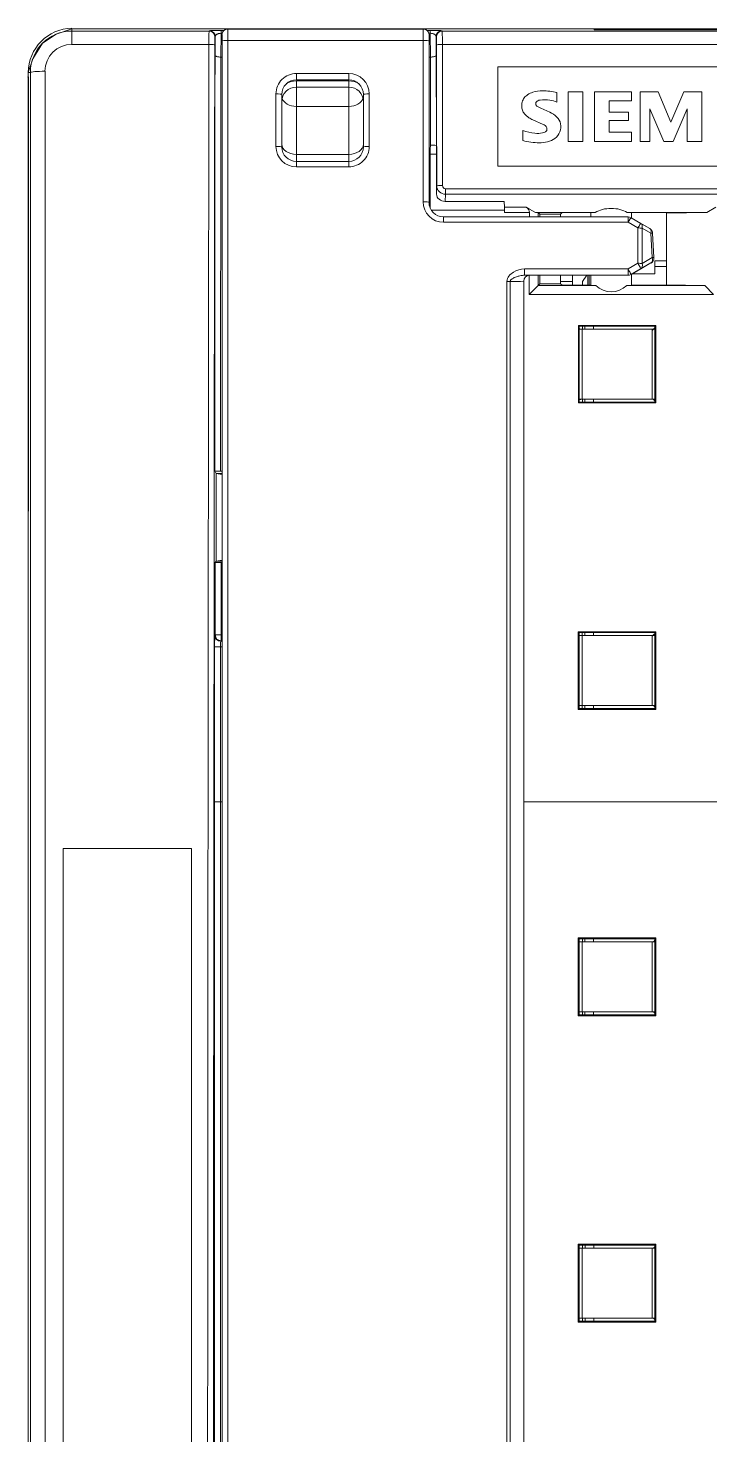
# Model space of a CAD drawing. Header units: millimetres. Extents: x 41350 to 54029, y 25852 to 34717.
# Drawn here: x 47218.9 to 47242.28, y 32947.33 to 32995.55 of the extents above; entities that cross this region are included whole.
import ezdxf

# ---------------------------------------------------------------- set-up
doc = ezdxf.new("R2010")
doc.units = ezdxf.units.MM
doc.set_wipeout_variables(frame=1)
doc.layers.add('! NO PLOT !', color=7, linetype='Continuous', true_color=0xff75dd, plot=False)
doc.layers.add('000-PI-Oprema', color=30, linetype='Continuous', lineweight=5)

# ---------------------------------------------------------------- blocks, each defined once
blk = doc.blocks.new('6EP4438-7EB00-3DX0')
at = {"layer": '000-PI-Oprema'}
for p, q in [((-22.004, 67.004), (-21.541, 67.313)), ((-21.541, 67.313), (-21.003, 67.5)), ((-21.003, 67.5), (21, 67.5)), ((-21.003, 67.5), (-21.003, 67.5)), ((-20.794, 67.5), (-21.003, 67.5)), ((-21, 67.5), (-21, 67.42)), ((-21, 67.42), (-16.293, 67.42)), ((-21, 66.962), (-21, 67.42)), ((20.794, 67.5), (-20.794, 67.5)), ((-16.293, 67.42), (-16.283, 67.43)), ((-16.083, 67.23), (-16.093, 67.22)), ((-16.09, 66.59), (-16.083, 67.23)), ((-15.881, 67.343), (-15.89, 66.528)), ((-15.881, 67.438), (-15.881, 67.343)), ((-15.881, 67.438), (-15.785, 67.438)), ((-15.842, 67.343), (-15.881, 67.343)), ((-15.85, 67.083), (-15.85, 67.306)), ((-15.85, -22.751), (-15.85, 67.083)), ((-8.95, 67.489), (-15.65, 67.489)), ((-15.65, 67.489), (-15.65, 67.1)), ((-8.95, 67.1), (-15.65, 67.1)), ((-15.65, 67.1), (-15.65, -22.757)), ((-13.3, 67.492), (-11.5, 67.492)), ((-13.3, 67.489), (-13.3, 67.492)), ((-11.5, 67.489), (-11.5, 67.492)), ((-8.95, 67.1), (-8.95, 67.489)), ((-8.95, 61.564), (-8.95, 67.1)), ((-8.815, 67.438), (-8.71, 67.438)), ((-8.71, 67.343), (-8.755, 67.343)), ((-8.75, 67.306), (-8.75, 67.083)), ((-8.75, 67.083), (-8.75, 61.549)), ((-8.71, 67.438), (-8.71, 67.343)), ((-8.701, 66.528), (-8.71, 67.343)), ((-8.497, 67.22), (-8.507, 67.23)), ((-8.507, 67.23), (-8.5, 66.59)), ((-8.307, 67.43), (-8.297, 67.42)), ((-8.297, 67.42), (21, 67.42)), ((-3.081, 67.464), (-3.082, 67.469)), ((-2.978, 67.473), (-1.991, 67.49)), ((2.729, 67.458), (-2.729, 67.458)), ((-1.968, 67.458), (-1.991, 67.49)), ((-1.741, 67.492), (1.741, 67.492)), ((-1.741, 67.458), (-1.741, 67.492)), ((-22.341, 66.468), (-22.004, 67.004)), ((-16.298, 66.962), (-21, 66.962)), ((21, 66.962), (-8.292, 66.962)), ((-22.5, 66), (-22.341, 66.468)), ((-15.85, 66.528), (-15.89, 66.528)), ((-15.89, 66.528), (-15.89, 66.528)), ((-8.701, 66.528), (-8.75, 66.528)), ((-8.7, 66.528), (-8.701, 66.528)), ((-6.392, 62.784), (-6.392, 66.195)), ((-6.392, 66.195), (6.391, 66.195)), ((-22.5, -66), (-22.5, 66)), ((-22.421, 66), (-22.5, 66)), ((-22.5, -65.785), (-22.5, 65.785)), ((-21.921, 66.04), (-21.921, -66.04)), ((-13.3, 65.965), (-11.5, 65.965)), ((-13.3, 65.965), (-13.3, 65.749)), ((-13.3, 65.749), (-11.5, 65.749)), ((-11.5, 65.749), (-13.3, 65.749)), ((-13.3, 65.712), (-11.5, 65.712)), ((-13.3, 65.5), (-13.3, 65.712)), ((-11.5, 65.965), (-11.5, 65.749)), ((-11.5, 65.5), (-11.5, 65.712)), ((22.5, -65.785), (22.5, 65.785)), ((-14, 63.465), (-14, 65.265)), ((-13.8, 65.249), (-13.8, 63.449)), ((-11.5, 65.5), (-13.3, 65.5)), ((-11.5, 65.5), (-13.3, 65.5)), ((-13.3, 65.5), (-13.3, 64.837)), ((-11.5, 64.837), (-11.5, 65.5)), ((-11, 63.449), (-11, 65.249)), ((-10.8, 65.265), (-10.8, 63.465)), ((-4.362, 64.987), (-4.362, 65.316)), ((-3.979, 65.333), (-3.979, 63.628)), ((-3.478, 65.333), (-3.979, 65.333)), ((-3.478, 63.628), (-3.478, 65.333)), ((-3.076, 65.333), (-3.076, 63.628)), ((-1.809, 65.333), (-3.076, 65.333)), ((-1.809, 65.026), (-1.809, 65.333)), ((-1.507, 65.333), (-1.507, 63.628)), ((-0.889, 65.333), (-1.507, 65.333)), ((-0.451, 64.295), (-0.889, 65.333)), ((-0.009, 65.333), (-0.451, 64.295)), ((0.605, 65.333), (-0.009, 65.333)), ((0.605, 63.628), (0.605, 65.333)), ((-11.5, 64.837), (-13.3, 64.837)), ((-13.3, 64.837), (-13.3, 63.193)), ((-11.5, 63.193), (-11.5, 64.837)), ((-4.61, 64.643), (-4.917, 64.778)), ((-2.575, 65.026), (-1.809, 65.026)), ((-2.575, 64.643), (-2.575, 65.026)), ((-1.908, 64.643), (-2.575, 64.643)), ((-1.908, 64.354), (-1.908, 64.643)), ((-1.178, 64.756), (-0.7, 63.628)), ((-1.178, 63.628), (-1.178, 64.756)), ((-0.375, 63.628), (0.108, 64.756)), ((0.108, 64.756), (0.108, 63.628)), ((-5.187, 64.373), (-4.84, 64.219)), ((-2.575, 64.354), (-1.908, 64.354)), ((-2.575, 63.949), (-2.575, 64.354)), ((-5.53, 64.011), (-5.53, 63.664)), ((-1.809, 63.949), (-2.575, 63.949)), ((-1.809, 63.628), (-1.809, 63.949)), ((-13.8, 63.449), (-13.8, 63.4)), ((-13.3, 63.193), (-11.5, 63.193)), ((-13.3, 63.193), (-13.3, 62.949)), ((-11.5, 62.949), (-11.5, 63.193)), ((-11, 63.4), (-11, 63.449)), ((-8.704, 63.504), (-8.697, 63.504)), ((-8.496, 63.2), (-8.704, 63.2)), ((-8.497, 63.5), (-8.497, 63.501)), ((-8.497, 63.5), (-8.495, 61.879)), ((-3.979, 63.628), (-3.478, 63.628)), ((-3.076, 63.628), (-1.809, 63.628)), ((-1.507, 63.628), (-1.178, 63.628)), ((-0.7, 63.628), (-0.375, 63.628)), ((0.108, 63.628), (0.605, 63.628)), ((-13.3, 62.949), (-11.5, 62.949)), ((-13.3, 62.949), (-13.3, 62.765)), ((-11.5, 62.765), (-13.3, 62.765)), ((-11.5, 62.949), (-11.5, 62.765)), ((6.391, 62.784), (-6.392, 62.784)), ((-8.495, 61.879), (-8.494, 61.827)), ((-8.494, 61.827), (-8.485, 62.11)), ((-8.186, 61.827), (-8.194, 61.58)), ((-8.186, 62.016), (15.709, 62.016)), ((-8.186, 61.827), (-8.186, 62.016)), ((15.709, 61.827), (-8.186, 61.827)), ((-8.452, 61.275), (-8.66, 61.275)), ((-8.2, 61.275), (-8.452, 61.275)), ((-6.161, 61.275), (-8.2, 61.275)), ((-8.194, 61.58), (-6.168, 61.58)), ((-6.168, 61.58), (-6.162, 61.38)), ((-6.162, 61.38), (-5.418, 61.38)), ((-5.418, 61.38), (-5.308, 61.319)), ((-5.308, 61.319), (-5.1, 61.204)), ((0.782, 61.204), (1.093, 61.38)), ((-8.25, 61.049), (-1.92, 61.049)), ((-8.25, 60.864), (-8.25, 61.049)), ((-1.92, 60.864), (-8.25, 60.864)), ((-5.308, 61.197), (-6.161, 61.197)), ((-5.1, 61.204), (-3.046, 61.204)), ((-5.1, 61.204), (-5.003, 61.203)), ((-5.003, 61.203), (-4.946, 61.146)), ((-4.946, 61.049), (-4.946, 61.146)), ((-4.946, 61.146), (-4.235, 61.146)), ((-4.235, 61.146), (-4.186, 61.195)), ((-4.235, 61.146), (-4.235, 61.049)), ((-3.976, 61.049), (-4.231, 61.049)), ((-3.2, 61.195), (-4.186, 61.195)), ((-3.976, 61.049), (-3.945, 61.049)), ((-3.945, 61.049), (-3.506, 61.049)), ((-3.506, 61.049), (-3.2, 61.049)), ((-3.2, 61.2), (-3.2, 61.049)), ((-1.954, 61.204), (0.782, 61.204)), ((-1.92, 61.049), (-1.92, 60.864)), ((-1.583, 60.67), (-1.92, 60.864)), ((-1.82, 61.022), (-1.483, 60.828)), ((-1.8, 61.2), (-1.8, 61.011)), ((-0.607, 61.195), (-1.8, 61.195)), ((-1.495, 60.834), (-1.201, 60.665)), ((-1.483, 60.828), (-1.179, 60.652)), ((-0.607, 61.195), (-0.599, 61.18)), ((-0.6, 58.718), (-0.599, 61.18)), ((-0.599, 61.18), (0.782, 61.204)), ((-1.583, 59.458), (-1.583, 60.67)), ((-1.441, 60.665), (-1.441, 59.454)), ((-1.138, 60.49), (-1.441, 60.665)), ((-1.096, 59.653), (-1.138, 60.49)), ((-1.037, 59.653), (-1.079, 60.489)), ((-1.92, 59.264), (-1.583, 59.458)), ((-1.688, 59.152), (-1.137, 59.47)), ((-1.137, 59.47), (-1.483, 59.27)), ((-1.441, 59.454), (-1.096, 59.653)), ((-1.147, 59.464), (-1.088, 59.498)), ((-1.088, 59.498), (-1.089, 59.509)), ((-1, 59.545), (-1, 59.345)), ((-1, 59.545), (-0.6, 59.545)), ((-1, 59.345), (-1, 59.095)), ((-1, 59.345), (-0.6, 59.345)), ((-6.079, -20.748), (-6.08, 58.839)), ((-5.965, 58.837), (-5.965, -20.747)), ((-5.5, 58.849), (-5.5, 58.842)), ((-5.5, -20.749), (-5.5, 58.842)), ((-5.476, 59.264), (-1.92, 59.264)), ((-5.476, 59.049), (-5.476, 59.264)), ((-1.92, 59.049), (-5.476, 59.049)), ((-5.476, 59.049), (-5.3, 59.049)), ((-5.3, 59.049), (-5.023, 59.049)), ((-5.023, 59.049), (-3.924, 59.049)), ((-4.946, 58.754), (-4.946, 59.049)), ((-4.235, 59.049), (-4.235, 58.754)), ((-4.235, 58.838), (-3.825, 58.838)), ((-4, 59.049), (-3.632, 59.049)), ((-3.2, 59.049), (-3.924, 59.049)), ((-3.812, 59.049), (-3.843, 59.049)), ((-3.825, 58.838), (-3.825, 59.049)), ((-3.562, 59.049), (-3.812, 59.049)), ((-3.632, 59.049), (-2.977, 59.049)), ((-3.523, 59.049), (-3.562, 59.049)), ((-3.272, 59.049), (-3.523, 59.049)), ((-3.338, 59.049), (-3.488, 58.836)), ((-3.488, 58.705), (-3.488, 58.836)), ((-3.305, 58.705), (-3.305, 59.049)), ((-3.2, 59.049), (-3.275, 59.049)), ((-3.274, 59.037), (-3.274, 59.049)), ((-3.255, 59.049), (-3.255, 58.705)), ((-3.2, 59.049), (-3.2, 58.7)), ((-2.977, 59.049), (-2.805, 59.049)), ((-2.805, 59.049), (-2.612, 59.049)), ((-2.612, 59.049), (-2.498, 59.049)), ((-2.498, 59.049), (-2.12, 59.049)), ((-2.12, 59.049), (-2.022, 59.049)), ((-2.022, 59.049), (-1.92, 59.049)), ((-1.92, 59.264), (-1.92, 59.049)), ((-1.483, 59.27), (-1.82, 59.076)), ((-1.688, 59.152), (-1.82, 59.076)), ((-1.8, 59.087), (-1.8, 58.7)), ((-1, 59.095), (-1.786, 59.095)), ((-5.005, 58.696), (-5.31, 58.39)), ((1.012, 58.39), (-5.31, 58.39)), ((-5.005, 58.695), (-4.946, 58.754)), ((-5.005, 58.695), (-3.029, 58.695)), ((-4.235, 58.754), (-4.946, 58.754)), ((-4.235, 58.754), (-4.186, 58.705)), ((-3.2, 58.705), (-4.186, 58.705)), ((-1.971, 58.695), (0.71, 58.695)), ((-0.607, 58.705), (-1.8, 58.705)), ((-0.6, 58.718), (-0.607, 58.705)), ((0.71, 58.695), (-0.6, 58.718)), ((1.012, 58.39), (0.71, 58.695)), ((-0.974, 57.326), (-3.626, 57.326)), ((-3.6, 57.3), (-3.626, 57.326)), ((-3.6, 54.7), (-3.6, 57.3)), ((-3.6, 57.3), (-1, 57.3)), ((-3.5, 57.2), (-3.6, 57.2)), ((-3.485, 57.2), (-3.6, 57.2)), ((-3.5, 57.2), (-1.1, 57.2)), ((-3.5, 57.2), (-3.5, 54.8)), ((-3.488, 57.2), (-3.488, 57.3)), ((-3.4, 57.2), (-3.4, 57.3)), ((-3.105, 57.2), (-3.105, 57.3)), ((-1, 57.2), (-1.1, 57.2)), ((-1.1, 54.8), (-1.1, 57.2)), ((-1, 57.3), (-0.974, 57.326)), ((-1, 57.3), (-1, 54.7)), ((-3.6, 54.7), (-3.628, 54.672)), ((-3.628, 54.672), (-0.972, 54.672)), ((-3.6, 54.8), (-3.5, 54.8)), ((-3.6, 54.8), (-3.485, 54.8)), ((-1, 54.7), (-3.6, 54.7)), ((-3.485, 54.8), (-3.525, 54.8)), ((-3.525, 54.8), (-3.5, 54.8)), ((-1.1, 54.8), (-3.5, 54.8)), ((-3.488, 54.7), (-3.488, 54.8)), ((-3.488, 54.8), (-2.958, 54.8)), ((-3.4, 54.7), (-3.4, 54.8)), ((-3.105, 54.7), (-3.105, 54.8)), ((-2.958, 54.8), (-2.17, 54.8)), ((-2.17, 54.8), (-1.231, 54.8)), ((-1.231, 54.8), (-1, 54.8)), ((-1, 54.8), (-1.1, 54.8)), ((-1, 54.7), (-0.972, 54.672)), ((-16.101, 52.342), (-16.055, 52.25)), ((-16.055, 49.25), (-16.055, 52.25)), ((-15.85, 52.25), (-16.055, 52.25)), ((-15.85, 52.223), (-16.055, 52.25)), ((-15.901, 52.336), (-15.85, 52.336)), ((-16.055, 49.25), (-16.081, 49.198)), ((-16.081, 46.719), (-16.081, 49.198)), ((-16.055, 49.25), (-15.85, 49.277)), ((-16.055, 49.25), (-15.85, 49.25)), ((-15.881, 49.205), (-15.85, 49.205)), ((-15.881, 49.205), (-15.881, 46.719)), ((-0.969, 46.831), (-3.631, 46.831)), ((-3.6, 46.8), (-3.631, 46.831)), ((-3.6, 44.2), (-3.6, 46.8)), ((-3.6, 46.8), (-1, 46.8)), ((-3.493, 46.7), (-3.493, 46.8)), ((-3.405, 46.7), (-3.405, 46.8)), ((-3.11, 46.7), (-3.11, 46.8)), ((-1, 46.8), (-0.969, 46.831)), ((-1, 46.8), (-1, 44.2)), ((-16.096, 46.704), (-16.081, 46.719)), ((-15.881, 46.719), (-16.081, 46.719)), ((-15.85, 46.307), (-15.903, 46.307)), ((-15.881, 46.519), (-15.896, 46.504)), ((-15.896, 46.504), (-15.85, 46.504)), ((-15.881, 46.719), (-15.85, 46.719)), ((-15.881, 46.519), (-15.881, 46.719)), ((-15.85, 46.519), (-15.881, 46.519)), ((-3.5, 46.7), (-3.6, 46.7)), ((-3.565, 46.7), (-3.597, 46.7)), ((-3.524, 46.7), (-3.565, 46.7)), ((-3.5, 46.7), (-1.1, 46.7)), ((-3.5, 46.7), (-3.5, 44.3)), ((-1, 46.7), (-1.1, 46.7)), ((-1.1, 44.3), (-1.1, 46.7)), ((-3.6, 44.2), (-3.632, 44.168)), ((-3.632, 44.168), (-0.968, 44.168)), ((-3.6, 44.3), (-3.5, 44.3)), ((-1, 44.2), (-3.6, 44.2)), ((-3.598, 44.3), (-3.565, 44.3)), ((-3.565, 44.3), (-3.524, 44.3)), ((-3.524, 44.3), (-2.17, 44.3)), ((-1.1, 44.3), (-3.5, 44.3)), ((-3.493, 44.2), (-3.493, 44.3)), ((-3.405, 44.2), (-3.405, 44.3)), ((-3.11, 44.2), (-3.11, 44.3)), ((-2.17, 44.3), (-1.231, 44.3)), ((-1.231, 44.3), (-1, 44.3)), ((-1, 44.3), (-1.1, 44.3)), ((-1, 44.2), (-0.968, 44.168)), ((-16.103, -23.232), (-16.103, 41)), ((-15.903, 41), (-16.103, 41)), ((-15.85, 41), (-15.903, 41)), ((-15.903, 41), (-15.903, -23.232)), ((1.3, 41), (-5.5, 41)), ((-16.9, 39.4), (-21.3, 39.4)), ((-21.3, 39.4), (-21.3, -65.8)), ((-16.9, -65.8), (-16.9, 39.4)), ((-3.632, 33.668), (-3.632, 36.332)), ((-3.632, 36.332), (-0.968, 36.332)), ((-3.6, 36.3), (-3.632, 36.332)), ((-3.6, 33.7), (-3.6, 36.3)), ((-3.6, 36.3), (-1, 36.3)), ((-3.5, 36.2), (-3.6, 36.2)), ((-3.565, 36.2), (-3.597, 36.2)), ((-3.524, 36.2), (-3.565, 36.2)), ((-3.5, 36.2), (-1.1, 36.2)), ((-3.5, 36.2), (-3.5, 33.8)), ((-3.488, 36.2), (-3.488, 36.3)), ((-3.4, 36.2), (-3.4, 36.3)), ((-3.105, 36.2), (-3.105, 36.3)), ((-1, 36.2), (-1.1, 36.2)), ((-1.1, 33.8), (-1.1, 36.2)), ((-1, 36.3), (-0.968, 36.332)), ((-1, 36.3), (-1, 33.7)), ((-0.968, 36.332), (-0.968, 33.668)), ((-3.6, 33.8), (-3.5, 33.8)), ((-3.598, 33.8), (-3.565, 33.8)), ((-3.565, 33.8), (-3.524, 33.8)), ((-3.524, 33.8), (-2.17, 33.8)), ((-1.1, 33.8), (-3.5, 33.8)), ((-3.488, 33.7), (-3.488, 33.8)), ((-3.4, 33.7), (-3.4, 33.8)), ((-3.105, 33.7), (-3.105, 33.8)), ((-2.17, 33.8), (-1.231, 33.8)), ((-1.231, 33.8), (-1, 33.8)), ((-1, 33.8), (-1.1, 33.8)), ((-3.6, 33.7), (-3.632, 33.668)), ((-0.968, 33.668), (-3.632, 33.668)), ((-1, 33.7), (-3.6, 33.7)), ((-1, 33.7), (-0.968, 33.668)), ((-3.632, 23.168), (-3.632, 25.832)), ((-3.632, 25.832), (-0.968, 25.832)), ((-3.6, 25.8), (-3.632, 25.832)), ((-3.6, 23.2), (-3.6, 25.8)), ((-3.6, 25.8), (-1, 25.8)), ((-3.5, 25.7), (-3.6, 25.7)), ((-3.565, 25.7), (-3.597, 25.7)), ((-3.524, 25.7), (-3.565, 25.7)), ((-3.5, 25.7), (-1.1, 25.7)), ((-3.5, 25.7), (-3.5, 23.3)), ((-3.483, 25.7), (-3.483, 25.8)), ((-3.395, 25.7), (-3.395, 25.8)), ((-3.1, 25.7), (-3.1, 25.8)), ((-1, 25.7), (-1.1, 25.7)), ((-1.1, 23.3), (-1.1, 25.7)), ((-1, 25.8), (-0.968, 25.832)), ((-1, 25.8), (-1, 23.2)), ((-0.968, 25.832), (-0.968, 23.168)), ((-3.6, 23.2), (-3.632, 23.168)), ((-0.968, 23.168), (-3.632, 23.168)), ((-3.6, 23.3), (-3.5, 23.3)), ((-1, 23.2), (-3.6, 23.2)), ((-3.598, 23.3), (-3.565, 23.3)), ((-3.565, 23.3), (-3.524, 23.3)), ((-3.524, 23.3), (-2.17, 23.3)), ((-1.1, 23.3), (-3.5, 23.3)), ((-3.483, 23.2), (-3.483, 23.3)), ((-3.395, 23.2), (-3.395, 23.3)), ((-3.1, 23.2), (-3.1, 23.3)), ((-2.17, 23.3), (-1.231, 23.3)), ((-1.231, 23.3), (-1, 23.3)), ((-1, 23.3), (-1.1, 23.3)), ((-1, 23.2), (-0.968, 23.168))]:
    blk.add_line(p, q, dxfattribs=at)
for centre, radius, start, end in [((-20.96, 65.98), 1.54, 91.5743, 179.2643), ((-20.999, 65.998), 1.422, 90.0497, 179.92), ((-4.756, 67.062), 11.543, 178.2217, 180.4958), ((-16.293, 67.22), 0.2, 0.0175, 89.9825), ((-16.283, 67.23), 0.2, 0.0175, 89.9825), ((-15.659, 67.297), 0.192, 87.4024, 177.3133), ((-8.941, 67.297), 0.192, 2.6912, 92.5931), ((-8.307, 67.23), 0.2, 90.0175, 179.9825), ((-8.297, 67.22), 0.2, 90.0175, 179.9825), ((-19.781, 67.063), 11.489, 359.4989, 1.7836), ((-2.993, 66.598), 0.875, 89.0285, 95.7992), ((-2.819, 72.511), 5.054, 267.0218, 271.0225), ((-1.757, 52.356), 15.136, 89.9424, 90.8862), ((-20.999, 66.04), 0.923, 90.0887, 179.9456), ((45751.968, -0.007), 45768.315, 179.9161634, 180.0295583), ((-21.65, 65.972), 0.851, 178.1159, 188.7773), ((-13.3, 65.265), 0.7, 90.0061, 180.0083), ((-13.3, 65.249), 0.5, 90, 180), ((-13.3, 65.012), 0.7, 90.0114, 120.2176), ((-11.5, 65.265), 0.7, 359.994, 89.9917), ((-11.5, 65.249), 0.5, 0, 90), ((-11.5, 65.011), 0.7, 58.9148, 89.9844), ((21.65, 65.972), 0.851, 351.2227, 1.8841), ((-13.3, 65), 0.5, 90, 180), ((-11.5, 65), 0.5, 0, 90), ((-11.5, 65), 0.5, 0, 90), ((-4.841, 63.222), 2.147, 77.0946, 90.4428), ((-13.3, 63.465), 0.7, 179.994, 269.9917), ((-13.3, 63.449), 0.5, 180, 270), ((-11.5, 63.465), 0.7, 270.0061, 0.0083), ((-11.5, 63.449), 0.5, 270, 360), ((-8.649, 60.526), 2.978, 87.0909, 90.9392), ((-8.192, 62.121), 0.294, 182.1013, 271.1495), ((-8.181, 62.12), 0.105, 177.263, 267.1032), ((-8.25, 61.564), 0.7, 179.994, 269.9917), ((-8.25, 61.549), 0.5, 180, 270), ((-5.519, 61.195), 0.211, 0.723, 61.4422), ((-1.92, 60.849), 0.2, 60, 90), ((-1.279, 60.479), 0.2, 2.8816, 60), ((-1.237, 59.643), 0.2, 300, 0), ((-1.237, 59.643), 0.2, 0, 2.8517), ((-6.235, 104.177), 45.341, 270.3413, 270.9291), ((-5.3, 58.849), 0.2, 90, 180), ((-5.3, 58.849), 0.2, 90.0163, 179.9837), ((-1.92, 59.249), 0.2, 270, 300), ((-1.92, 59.249), 0.2, 270, 300), ((-3.487, 57.499), 0.299, 247.5596, 270.333), ((0, 55.995), 1.6, 128.6825, 133.4329), ((0, 55.995), 1.6, 128.6825, 131.1382), ((-3.487, 54.501), 0.299, 89.667, 112.4404), ((0, 55.995), 1.6, 228.3204, 231.3175), ((-15.95, 53.835), 1.5, 264.2112, 271.8601), ((-15.896, 46.704), 0.2, 180.0175, 269.9825), ((-15.881, 46.719), 0.2, 180.0175, 269.9825), ((-14.43, 46.354), 1.473, 174.1652, 181.8558), ((-3.524, 47), 0.3, 255.0609, 269.9749), ((-0.005, 45.51), 1.6, 128.4535, 133.1868), ((-0.005, 45.51), 1.6, 128.4535, 133.1868), ((-3.524, 44), 0.3, 90.0247, 104.7218), ((-0.005, 45.51), 1.6, 229.1347, 231.5465), ((-3.524, 36.5), 0.3, 255.0609, 269.9749), ((0, 35.005), 1.6, 128.6824, 131.6796), ((0, 35.005), 1.6, 128.6824, 131.6796), ((-3.524, 33.5), 0.3, 90.0247, 104.7218), ((0, 35.005), 1.6, 228.8618, 231.3176), ((-3.524, 26), 0.3, 255.0609, 269.9749), ((0.005, 24.5), 1.6, 128.9121, 131.4096), ((0.005, 24.5), 1.6, 128.9121, 131.4096), ((-3.524, 23), 0.3, 90.0247, 104.7218), ((0.005, 24.5), 1.6, 228.5904, 231.0879)]:
    blk.add_arc(centre, radius, start, end, dxfattribs=at)
for centre, major_axis, ratio, start_param, end_param in [((-15.883, 67.43), (-0.4, 0), 0.020686, 4.706586, 6.262497), ((-16.093, 66.92), (0, 0.3), 0.017455, 0.017453, 1.486996), ((-15.65, 67.083), (0.2, 0), 0.084141, 1.570796, 3.141593), ((-13.3, 67.48), (-0.7, 0), 0.017455, 4.712389, 5.427645), ((-11.5, 67.48), (-0.7, 0), 0.017455, 3.997133, 4.712389), ((-8.95, 67.083), (-0.2, 0), 0.084141, 3.141593, 4.712389), ((-8.707, 67.43), (-0.4, 0), 0.020686, 3.162281, 4.718192), ((-8.497, 66.92), (0, 0.3), 0.017455, 4.79619, 6.265732), ((-16.298, 66.945), (0.2, 0), 0.083703, 0.017515, 1.570919), ((-2.187, 0), (0, 799.8), 0.017455, 1.486996, 1.600324), ((-8.688, 41), (0, 424.81), 0.017455, 1.510521, 1.544093), ((-15.902, 41), (0, 424.81), 0.017455, -1.517805, -1.510521), ((-8.292, 66.945), (-0.2, 0), 0.083703, 4.712266, 6.265671), ((-22.404, 0), (0, 799.799), 0.017455, -1.493061, -1.486996), ((-22.204, 0), (0, 800.002), 0.017451, -1.493061, -1.486995), ((-8.488, 41), (0, 424.61), 0.017463, 1.510639, 1.544097), ((-16.102, 41), (0, 424.609), 0.017463, -1.517772, -1.510639), ((-21.921, 65.999), (-0.5, 0), 0.082551, 4.71239, 6.265672), ((-14, 65.249), (-0.2, 0), 0.081847, 3.141593, 4.712389), ((-13.3, 65.191), (0.5, 0), 0.707107, 3.367047, 4.712389), ((-11.5, 65.191), (0.5, 0), 0.707107, 4.712389, 6.05773), ((-10.8, 65.249), (-0.2, 0), 0.081847, 4.712389, 6.283185), ((-14, 63.449), (-0.2, 0), 0.079596, 3.141593, 4.712389), ((-13.3, 63.546), (0.5, 0), 0.707107, 3.141593, 4.712389), ((-11.5, 63.546), (0.5, 0), 0.707107, 4.712389, 6.283185), ((-10.8, 63.449), (-0.2, 0), 0.079596, 4.712389, 6.283185), ((-16.115, 41), (0.517, 424.609), 0.017412, -1.522843, -1.51775), ((-8.194, 61.829), (-0.3, 0.001), 0.830964, 0.012141, 1.574211), ((-8.285, 62.11), (-0.2, 0), 0.077657, 4.712283, 6.265679), ((-8.95, 61.549), (-0.2, 0), 0.077221, 3.141593, 4.712389), ((-6.164, 61.207), (0, -0.2), 0.017455, 1.523211, 2.617994), ((-2.5, 60.907), (-0.75, 0), 0.57735, 3.897748, 5.52703), ((-2.5, 61.195), (-0.75, 0), 0.017455, -0.756155, -0.367208), ((-2.5, 61.195), (0.75, 0), 0.017455, 0.367208, 0.756155), ((-1.92, 60.849), (-0.1, -0.173), 0.038257, 3.141593, 4.646223), ((-1.583, 60.654), (-0.1, -0.173), 0.038134, 3.141593, 4.646434), ((-1.583, 60.654), (-0.1, -0.173), 0.638844, 1.982484, 3.141593), ((-1.583, 60.654), (0.2, 0), 0.076103, 0.785398, 1.570796), ((-1.279, 60.479), (-0.1, -0.173), 0.638882, 1.982357, 3.141593), ((-1.279, 60.479), (-0.2, -0.01), 0.02561, 3.141808, 3.924436), ((-1.583, 59.443), (0.2, 0), 0.074588, 0.785398, 1.570796), ((-1.583, 59.443), (0.1, -0.173), 0.037372, 0, 1.635437), ((-1.583, 59.443), (0.1, -0.173), 0.671354, 0, 1.257835), ((-1.237, 59.643), (0.1, -0.173), 0.671419, 0, 1.258016), ((-1.237, 59.643), (-0.2, -0.01), 0.025089, 3.141406, 3.924501), ((-6.08, 58.825), (0.2, 0), 0.073815, 0.961414, 1.570795), ((-3.804, 58.838), (0, -1.2), 0.017455, 4.712389, 4.823549), ((-1.92, 59.249), (0.1, -0.173), 0.03725, 0, 1.635226), ((-2.5, 58.705), (-0.75, 0), 0.017455, 0.367208, 0.787178), ((-2.5, 59.214), (-0.75, 0), 0.976758, 0.787178, 2.354414), ((-2.5, 58.705), (0.75, 0), 0.017455, -0.787178, -0.367208), ((3.78, 41), (0, 424.611), 0.017455, 1.532336, 1.538592), ((-8.38, 41), (0, 424.611), 0.017455, -1.538592, -1.532336), ((-15.881, 49.198), (-0.2, 0), 0.034921, 4.712389, 6.265732), ((3.78, 41), (0, 424.609), 0.017455, 1.557063, 1.563335), ((-8.38, 41), (0, 424.609), 0.017455, -1.563335, -1.557063), ((-16.096, 46.304), (0, 0.4), 0.017455, 0.017453, 1.558299), ((-8.688, 41), (0, 424.81), 0.017455, 1.558299, 1.570796), ((-15.903, 46.309), (0.2, 0), 0.012497, 3.159047, 4.712392), ((-8.488, 41), (0, 424.61), 0.017463, 1.558299, 1.570796), ((-3.565, 46.95), (0, -0.25), 0.993203, 6.142759, 6.283185), ((-3.565, 44.05), (0, 0.25), 0.993203, 0, 0.140427), ((-3.565, 36.45), (0, -0.25), 0.993203, 6.142759, 6.283185), ((-3.565, 33.55), (0, 0.25), 0.993203, 0, 0.140427), ((-3.565, 25.95), (0, -0.25), 0.993203, 6.142759, 6.283185), ((-3.565, 23.05), (0, 0.25), 0.993203, 0, 0.140427)]:
    blk.add_ellipse(centre, major_axis=major_axis, ratio=ratio, start_param=start_param, end_param=end_param, dxfattribs=at)
for points, knots in [([(-15.881, 67.343), (-15.891, 67.342), (-15.911, 67.342), (-15.942, 67.337), (-15.971, 67.33), (-15.998, 67.321), (-16.025, 67.309), (-16.049, 67.292), (-16.066, 67.274), (-16.079, 67.253), (-16.082, 67.239), (-16.083, 67.23)], [0, 0, 0, 0, 0.072299, 0.149166, 0.232806, 0.324939, 0.426858, 0.552246, 0.700328, 0.823951, 1, 1, 1, 1]), ([(-8.507, 67.23), (-8.509, 67.239), (-8.511, 67.253), (-8.524, 67.274), (-8.542, 67.292), (-8.57, 67.311), (-8.607, 67.327), (-8.656, 67.34), (-8.693, 67.342), (-8.71, 67.343)], [0, 0, 0, 0, 0.176188, 0.300046, 0.448207, 0.573856, 0.738068, 0.877439, 1, 1, 1, 1]), ([(-16.09, 66.59), (-16.089, 66.585), (-16.086, 66.576), (-16.071, 66.564), (-16.052, 66.554), (-16.021, 66.543), (-15.968, 66.531), (-15.915, 66.529), (-15.89, 66.528)], [0, 0, 0, 0, 0.155995, 0.291573, 0.406727, 0.501468, 0.758814, 1, 1, 1, 1]), ([(-8.7, 66.528), (-8.688, 66.528), (-8.662, 66.529), (-8.625, 66.533), (-8.59, 66.539), (-8.552, 66.548), (-8.512, 66.565), (-8.505, 66.581), (-8.5, 66.59)], [0, 0, 0, 0, 0.119226, 0.242303, 0.369476, 0.500967, 0.710139, 1, 1, 1, 1]), ([(-22.421, -66), (-22.421, -60.511), (-22.421, -55.018), (-22.421, -44.024), (-22.421, -38.523), (-22.421, -22.017), (-22.421, -11.01), (-22.421, 5.508), (-22.421, 11.016), (-22.421, 22.028), (-22.421, 27.531), (-22.421, 44.032), (-22.421, 55.022), (-22.421, 66)], [0, 0, 0, 0, 0.125, 0.125, 0.25, 0.25, 0.5, 0.5, 0.625, 0.625, 0.75, 0.75, 1, 1, 1, 1]), ([(-4.858, 65.37), (-4.97, 65.37), (-5.084, 65.358), (-5.19, 65.323), (-5.253, 65.303), (-5.313, 65.275), (-5.368, 65.238), (-5.411, 65.208), (-5.452, 65.172), (-5.483, 65.129), (-5.515, 65.087), (-5.539, 65.037), (-5.553, 64.986), (-5.566, 64.94), (-5.571, 64.892), (-5.57, 64.845), (-5.57, 64.798), (-5.561, 64.751), (-5.545, 64.706), (-5.529, 64.662), (-5.505, 64.621), (-5.476, 64.584), (-5.434, 64.531), (-5.381, 64.486), (-5.324, 64.449), (-5.281, 64.42), (-5.234, 64.395), (-5.187, 64.373)], [0, 0, 0, 0, 0.205713, 0.205713, 0.205713, 0.325939, 0.325939, 0.325939, 0.42306, 0.42306, 0.42306, 0.521138, 0.521138, 0.521138, 0.607635, 0.607635, 0.607635, 0.693946, 0.693946, 0.693946, 0.780208, 0.780208, 0.780208, 0.904413, 0.904413, 0.904413, 1, 1, 1, 1]), ([(-5.53, 63.664), (-5.345, 63.627), (-5.161, 63.587), (-4.783, 63.588), (-4.585, 63.624), (-4.278, 63.853), (-4.198, 64.056), (-4.274, 64.425), (-4.437, 64.562), (-4.61, 64.643)], [0, 0, 0, 0, 0.25, 0.25, 0.5, 0.5, 0.75, 0.75, 1, 1, 1, 1]), ([(-4.917, 64.778), (-4.948, 64.791), (-4.98, 64.805), (-5.009, 64.822), (-5.024, 64.83), (-5.038, 64.839), (-5.05, 64.849), (-5.059, 64.857), (-5.067, 64.865), (-5.073, 64.875), (-5.079, 64.886), (-5.084, 64.897), (-5.086, 64.908), (-5.088, 64.922), (-5.089, 64.936), (-5.087, 64.95), (-5.085, 64.961), (-5.082, 64.971), (-5.077, 64.981), (-5.071, 64.991), (-5.065, 64.999), (-5.057, 65.007), (-5.046, 65.017), (-5.032, 65.025), (-5.019, 65.032), (-4.993, 65.044), (-4.965, 65.051), (-4.937, 65.055), (-4.829, 65.072), (-4.718, 65.065), (-4.61, 65.05), (-4.525, 65.039), (-4.442, 65.016), (-4.362, 64.987)], [0, 0, 0, 0, 0.096904, 0.096904, 0.096904, 0.143138, 0.143138, 0.143138, 0.176712, 0.176712, 0.176712, 0.210487, 0.210487, 0.210487, 0.250438, 0.250438, 0.250438, 0.281421, 0.281421, 0.281421, 0.312414, 0.312414, 0.312414, 0.355849, 0.355849, 0.355849, 0.437382, 0.437382, 0.437382, 0.75282, 0.75282, 0.75282, 1, 1, 1, 1]), ([(-4.84, 64.219), (-4.813, 64.209), (-4.787, 64.197), (-4.764, 64.18), (-4.751, 64.17), (-4.739, 64.158), (-4.729, 64.144), (-4.72, 64.131), (-4.712, 64.115), (-4.709, 64.099), (-4.705, 64.085), (-4.704, 64.07), (-4.705, 64.055), (-4.706, 64.042), (-4.709, 64.029), (-4.714, 64.016), (-4.719, 64.004), (-4.727, 63.993), (-4.736, 63.983), (-4.748, 63.971), (-4.761, 63.961), (-4.776, 63.953), (-4.801, 63.94), (-4.829, 63.931), (-4.857, 63.925), (-4.942, 63.908), (-5.03, 63.909), (-5.116, 63.918), (-5.257, 63.934), (-5.395, 63.97), (-5.53, 64.011)], [0, 0, 0, 0, 0.074859, 0.074859, 0.074859, 0.118688, 0.118688, 0.118688, 0.163118, 0.163118, 0.163118, 0.201652, 0.201652, 0.201652, 0.237019, 0.237019, 0.237019, 0.272579, 0.272579, 0.272579, 0.315959, 0.315959, 0.315959, 0.392131, 0.392131, 0.392131, 0.623182, 0.623182, 0.623182, 1, 1, 1, 1]), ([(-6.08, 58.839), (-6.08, 58.907), (-6.049, 58.97), (-5.965, 59.075), (-5.912, 59.118), (-5.743, 59.223), (-5.611, 59.264), (-5.476, 59.264)], [0, 0, 0, 0, 0.25, 0.25, 0.5, 0.5, 1, 1, 1, 1]), ([(-5.476, 59.049), (-5.5, 59.048), (-5.554, 59.046), (-5.646, 59.03), (-5.739, 59.003), (-5.817, 58.971), (-5.873, 58.943), (-5.912, 58.917), (-5.941, 58.89), (-5.96, 58.864), (-5.964, 58.845), (-5.965, 58.837)], [0, 0, 0, 0, 0.127206, 0.294524, 0.499974, 0.651063, 0.749988, 0.834471, 0.90287, 0.956933, 1, 1, 1, 1])]:
    blk.add_open_spline(points, degree=3, knots=knots, dxfattribs=at)
for points in [[(-22.49, 65.842), (-22.5, 22.04), (-22.5, -22.04), (-22.49, -65.842)], [(-5.308, 61.049), (-5.308, 61.098), (-5.308, 61.148), (-5.308, 61.197)], [(-5.003, 61.203), (-5.003, 61.151), (-5.003, 61.1), (-5.003, 61.049)], [(-5.31, 58.39), (-5.31, 58.609), (-5.31, 58.828), (-5.31, 59.047)], [(-5.004, 59.049), (-5.004, 58.931), (-5.004, 58.813), (-5.005, 58.695)]]:
    blk.add_open_spline(points, degree=3, dxfattribs=at)
blk = doc.blocks.new('*U443')
at = {"layer": '! NO PLOT !'}
blk.add_blockref('6EP4438-7EB00-3DX0', (0, 0), dxfattribs=at)
blk = doc.blocks.new('*U445')
at = {"layer": '! NO PLOT !', "color": 0, "linetype": 'ByBlock', "lineweight": -2, "transparency": 16777216}
blk.add_blockref('*U443', (270, 0), dxfattribs=at)
blk.add_blockref('*U443', (315, 0), dxfattribs=at)

msp = doc.modelspace()

# ---------------------------------------------------------------- block references
at = {"layer": '! NO PLOT !'}
msp.add_blockref('*U445', (46926.397, 32928.028), dxfattribs=at)

doc.saveas('drawing.dxf')
